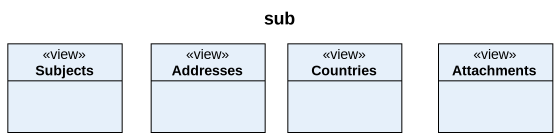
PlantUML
@startuml
title sub
hide circle
hide empty members
class Subjects <<view>>
class Addresses <<view>>
class Countries <<view>>
class Attachments <<view>>
@enduml
